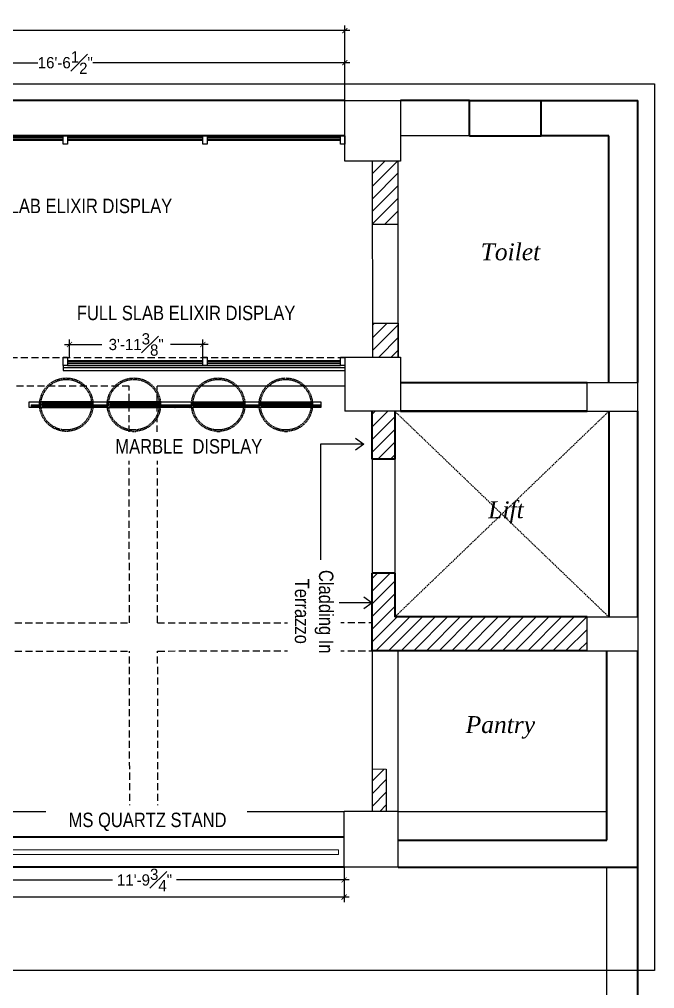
# Model space of a CAD drawing. Header units: inches. Extents: x -137722 to 81594, y -22256 to -1207.
# Drawn here: x -65688.6 to -65463, y -6634.1 to -6290.1 of the extents above; entities that cross this region are included whole.
import ezdxf

# ---------------------------------------------------------------- set-up
doc = ezdxf.new("R2010")
doc.units = ezdxf.units.IN
doc.header["$LTSCALE"] = 0.05
doc.header["$MEASUREMENT"] = 0
doc.header["$PDMODE"] = 3
doc.header["$PDSIZE"] = -4
for name, pattern in [('A2-XREF-115_FURN$0$HIDDEN', [0.375, 0.25, -0.125]), ('DASHED', [0.75, 0.5, -0.25]), ('DASHED2', [0.375, 0.25, -0.125])]:
    doc.linetypes.add(name, pattern=pattern)
doc.layers.get('Defpoints').update_dxf_attribs({"linetype": 'DASHED2'})
for name, color, linetype in [('00 floor', 7, 'Continuous'), ('beam', 7, 'Continuous'), ('Civil Dimension - Text', 7, 'Continuous'), ('HATCH', 251, 'Continuous'), ('text', 176, 'Continuous'), ('Vector Graphics', 7, 'Continuous')]:
    doc.layers.add(name, color=color, linetype=linetype)
for name, color, linetype, lineweight in [('FURNITURE', 36, 'Continuous', 18), ('PCC', 8, 'DASHED', 5), ('WALL', 7, 'Continuous', 35)]:
    doc.layers.add(name, color=color, linetype=linetype, lineweight=lineweight)
doc.styles.add('4MMOF3-8', font='ARIALN.TTF', dxfattribs={"height": 5.12})
doc.styles.add('9-128OF1-4', font='stylu.ttf')
doc.styles.get("Standard").update_dxf_attribs({"font": 'stylu.ttf', "height": 6})
doc.dimstyles.new('DIM 1-4', dxfattribs={"dimtxt": 3.0792, "dimasz": 1.82, "dimexe": 1.82, "dimexo": 0, "dimgap": 0.09, "dimtad": 0, "dimzin": 0, "dimdsep": 46, "dimlunit": 4, "dimtxsty": '9-128OF1-4', "dimblk": 'ARCHTICK', "dimcen": 1.8125, "dimdle": 1.82, "dimclrd": 8, "dimclre": 8, "dimadec": 0, "dimazin": 0, "dimtfac": 1, "dimtofl": 0, "dimtmove": 0, "dimatfit": 3, "dimldrblk": 'OPEN90', "dimfxl": 1, "dimtolj": 1, "dimtzin": 0, "dimlwd": -1, "dimarcsym": 0})
doc.dimstyles.new('rhythm des-01', dxfattribs={"dimtxt": 6, "dimasz": 2, "dimexe": 2, "dimexo": 0, "dimgap": 0.09, "dimtad": 0, "dimdec": 0, "dimzin": 0, "dimdsep": 46, "dimlunit": 4, "dimtxsty": 'Standard', "dimblk": 'ARCHTICK', "dimcen": 0, "dimclrd": 251, "dimclre": 251, "dimclrt": 20, "dimadec": 0, "dimazin": 0, "dimtfac": 1, "dimtdec": 0, "dimtix": 1, "dimtofl": 0, "dimtmove": 1, "dimatfit": 0, "dimldrblk": 'ARCHTICK', "dimfxl": 1, "dimtolj": 1, "dimtzin": 0, "dimarcsym": 0})
pattern_1 = [(45, (-200323.1695, -102107.955), (-2.24506403, 2.24506403), [])]
pattern_2 = [(45, (2837.51948, 1129.60316), (-0.08838834765, 0.08838834765), [])]
pattern_3 = [(45, (4896.63909, 1246.80723), (-0.08838834765, 0.08838834765), [])]
pattern_4 = [(45, (4968.65401, 1166.00321), (-0.08838834765, 0.08838834765), [])]
pattern_5 = [(45, (4968.65401, 1166.78321), (-0.08838834765, 0.08838834765), [])]
pattern_6 = [(45, (4992.65401, 1166.00321), (-0.08838834765, 0.08838834765), [])]
pattern_7 = [(45, (4992.65401, 1166.78321), (-0.08838834765, 0.08838834765), [])]

# ---------------------------------------------------------------- blocks, each defined once
blk = doc.blocks.new('_ArchTick')
at = {"color": 0, "const_width": 0.15}
blk.add_lwpolyline([(-0.5, -0.5), (0.5, 0.5)], dxfattribs=at)
blk = doc.blocks.new('*D157')
at = {"layer": 'Civil Dimension - Text', "color": 8, "lineweight": -2, "ltscale": 50, "transparency": 16777216}
for p, q in [((-65771.53, -6331.41), (-65771.53, -6303.62)), ((-65573.03, -6331.41), (-65573.03, -6303.62))]:
    blk.add_line(p, q, dxfattribs=at)
at = {"layer": 'Civil Dimension - Text', "color": 8, "ltscale": 50, "transparency": 16777216}
for p, q in [((-65773.35, -6305.44), (-65682.06, -6305.44)), ((-65571.21, -6305.44), (-65662.5, -6305.44))]:
    blk.add_line(p, q, dxfattribs=at)
at = {"layer": 'Defpoints', "color": 0, "ltscale": 50, "transparency": 16777216}
for p in [(-65573.03, -6305.44), (-65771.53, -6331.41), (-65573.03, -6331.41)]:
    blk.add_point(p, dxfattribs=at)
at = {"layer": 'Civil Dimension - Text', "color": 8, "ltscale": 50, "transparency": 16777216, "xscale": 1.82, "yscale": 1.82, "zscale": 1.82, "rotation": 180}
blk.add_blockref('_ArchTick', (-65771.53, -6305.44), dxfattribs=at)
at = {"layer": 'Civil Dimension - Text', "color": 8, "ltscale": 50, "transparency": 16777216, "xscale": 1.82, "yscale": 1.82, "zscale": 1.82}
blk.add_blockref('_ArchTick', (-65573.03, -6305.44), dxfattribs=at)
at = {"layer": 'Civil Dimension - Text', "color": 0, "ltscale": 50, "transparency": 16777216, "insert": (-65672.28, -6305.44), "char_height": 4, "attachment_point": 5, "style": '9-128OF1-4'}
blk.add_mtext('\\A1;16\'-6{\\H1x;\\S1#2;}"', dxfattribs=at)
blk = doc.blocks.new('_Open90')
at = {"color": 0, "linetype": 'ByBlock', "lineweight": -2}
for p, q in [((0, 0), (-1, 0)), ((-0.5, 0.5), (0, 0)), ((0, 0), (-0.5, -0.5))]:
    blk.add_line(p, q, dxfattribs=at)
blk = doc.blocks.new('*D167')
at = {"layer": 'Civil Dimension - Text', "color": 8, "ltscale": 50, "transparency": 16777216}
for p, q in [((-65986.1, -6294.08), (-65789.41, -6294.08)), ((-65571.21, -6294.08), (-65767.91, -6294.08))]:
    blk.add_line(p, q, dxfattribs=at)
at = {"layer": 'Civil Dimension - Text', "color": 8, "lineweight": -2, "ltscale": 50, "transparency": 16777216}
for p, q in [((-65984.28, -6339.91), (-65984.28, -6292.26)), ((-65573.03, -6339.91), (-65573.03, -6292.26))]:
    blk.add_line(p, q, dxfattribs=at)
at = {"layer": 'Defpoints', "color": 0, "ltscale": 50, "transparency": 16777216}
for p in [(-65573.03, -6294.08), (-65984.28, -6339.91), (-65573.03, -6339.91)]:
    blk.add_point(p, dxfattribs=at)
at = {"layer": 'Civil Dimension - Text', "color": 8, "ltscale": 50, "transparency": 16777216, "xscale": 1.82, "yscale": 1.82, "zscale": 1.82, "rotation": 180}
blk.add_blockref('_ArchTick', (-65984.28, -6294.08), dxfattribs=at)
at = {"layer": 'Civil Dimension - Text', "color": 8, "ltscale": 50, "transparency": 16777216, "xscale": 1.82, "yscale": 1.82, "zscale": 1.82}
blk.add_blockref('_ArchTick', (-65573.03, -6294.08), dxfattribs=at)
at = {"layer": 'Civil Dimension - Text', "color": 0, "ltscale": 50, "transparency": 16777216, "insert": (-65778.66, -6294.08), "char_height": 4, "attachment_point": 5, "style": '9-128OF1-4'}
blk.add_mtext('\\A1;34\'-3{\\H1x;\\S1#4;}"', dxfattribs=at)
blk = doc.blocks.new('*D169')
at = {"layer": 'Civil Dimension - Text', "color": 8, "lineweight": -2, "ltscale": 50, "transparency": 16777216}
for p, q in [((-65715.01, -6590.91), (-65715.01, -6597.31)), ((-65573.28, -6590.91), (-65573.28, -6597.31))]:
    blk.add_line(p, q, dxfattribs=at)
at = {"layer": 'Civil Dimension - Text', "color": 8, "ltscale": 50, "transparency": 16777216}
for p, q in [((-65716.83, -6595.49), (-65655.55, -6595.49)), ((-65571.46, -6595.49), (-65632.74, -6595.49))]:
    blk.add_line(p, q, dxfattribs=at)
at = {"layer": 'Defpoints', "color": 0, "ltscale": 50, "transparency": 16777216}
for p in [(-65715.01, -6590.91), (-65573.28, -6590.91), (-65573.28, -6595.49)]:
    blk.add_point(p, dxfattribs=at)
at = {"layer": 'Civil Dimension - Text', "color": 8, "ltscale": 50, "transparency": 16777216, "xscale": 1.82, "yscale": 1.82, "zscale": 1.82, "rotation": 180}
blk.add_blockref('_ArchTick', (-65715.01, -6595.49), dxfattribs=at)
at = {"layer": 'Civil Dimension - Text', "color": 8, "ltscale": 50, "transparency": 16777216, "xscale": 1.82, "yscale": 1.82, "zscale": 1.82}
blk.add_blockref('_ArchTick', (-65573.28, -6595.49), dxfattribs=at)
at = {"layer": 'Civil Dimension - Text', "color": 0, "ltscale": 50, "transparency": 16777216, "insert": (-65644.14, -6595.49), "char_height": 4, "attachment_point": 5, "style": '9-128OF1-4'}
blk.add_mtext('\\A1;11\'-9{\\H1x;\\S3#4;}"', dxfattribs=at)
blk = doc.blocks.new('*D159')
at = {"layer": 'Civil Dimension - Text', "color": 8, "lineweight": -2, "ltscale": 50, "transparency": 16777216}
for p, q in [((-65969.28, -6590.91), (-65969.28, -6603.38)), ((-65573.28, -6592.77), (-65573.28, -6603.38))]:
    blk.add_line(p, q, dxfattribs=at)
at = {"layer": 'Civil Dimension - Text', "color": 8, "ltscale": 50, "transparency": 16777216}
for p, q in [((-65971.1, -6601.56), (-65807.77, -6601.56)), ((-65571.46, -6601.56), (-65801.47, -6601.56))]:
    blk.add_line(p, q, dxfattribs=at)
at = {"layer": 'Defpoints', "color": 0, "ltscale": 50, "transparency": 16777216}
for p in [(-65969.28, -6590.91), (-65573.28, -6592.77), (-65573.28, -6601.56)]:
    blk.add_point(p, dxfattribs=at)
at = {"layer": 'Civil Dimension - Text', "color": 8, "ltscale": 50, "transparency": 16777216, "xscale": 1.82, "yscale": 1.82, "zscale": 1.82, "rotation": 180}
blk.add_blockref('_ArchTick', (-65969.28, -6601.56), dxfattribs=at)
at = {"layer": 'Civil Dimension - Text', "color": 8, "ltscale": 50, "transparency": 16777216, "xscale": 1.82, "yscale": 1.82, "zscale": 1.82}
blk.add_blockref('_ArchTick', (-65573.28, -6601.56), dxfattribs=at)
at = {"layer": 'Civil Dimension - Text', "color": 0, "ltscale": 50, "transparency": 16777216, "insert": (-65804.62, -6601.56), "char_height": 3, "attachment_point": 5, "style": '9-128OF1-4'}
blk.add_mtext("\\A1;33'", dxfattribs=at)
blk = doc.blocks.new('*D161')
at = {"layer": 'Civil Dimension - Text', "color": 8, "lineweight": -2, "ltscale": 50, "transparency": 16777216}
for p, q in [((-65670.78, -6410.24), (-65670.78, -6403.63)), ((-65623.41, -6410.24), (-65623.41, -6403.63))]:
    blk.add_line(p, q, dxfattribs=at)
at = {"layer": 'Civil Dimension - Text', "color": 8, "ltscale": 50, "transparency": 16777216}
for p, q in [((-65672.6, -6405.45), (-65659.24, -6405.45)), ((-65621.59, -6405.45), (-65634.95, -6405.45))]:
    blk.add_line(p, q, dxfattribs=at)
at = {"layer": 'Defpoints', "color": 0, "ltscale": 50, "transparency": 16777216}
for p in [(-65670.78, -6405.45), (-65670.78, -6410.24), (-65623.41, -6410.24)]:
    blk.add_point(p, dxfattribs=at)
at = {"layer": 'Civil Dimension - Text', "color": 8, "ltscale": 50, "transparency": 16777216, "xscale": 1.82, "yscale": 1.82, "zscale": 1.82, "rotation": 180}
blk.add_blockref('_ArchTick', (-65670.78, -6405.45), dxfattribs=at)
at = {"layer": 'Civil Dimension - Text', "color": 8, "ltscale": 50, "transparency": 16777216, "xscale": 1.82, "yscale": 1.82, "zscale": 1.82}
blk.add_blockref('_ArchTick', (-65623.41, -6405.45), dxfattribs=at)
at = {"layer": 'Civil Dimension - Text', "color": 0, "ltscale": 50, "transparency": 16777216, "insert": (-65647.1, -6405.45), "char_height": 4, "attachment_point": 5, "style": '9-128OF1-4'}
blk.add_mtext('\\A1;3\'-11{\\H1x;\\S3#8;}"', dxfattribs=at)

msp = doc.modelspace()

# ---------------------------------------------------------------- hatches: boundary and pattern name
at = {"layer": '00 floor'}
h = msp.add_hatch(dxfattribs=at)
h.set_pattern_fill('ANSI31', color=256)
h.set_pattern_definition(pattern_1)
h.paths.add_polyline_path([(-65554.0331, -6340.409), (-65563.3332, -6340.409), (-65563.2765, -6362.909), (-65554.0331, -6362.909)])
h = msp.add_hatch(dxfattribs=at)
h.set_pattern_fill('ANSI31', color=256)
h.set_pattern_definition(pattern_1)
h.paths.add_polyline_path([(-65554.0331, -6397.909), (-65563.1884, -6397.909), (-65563.1581, -6409.909), (-65554.0331, -6409.909)])
h = msp.add_hatch(dxfattribs=at)
h.set_pattern_fill('ANSI31', color=256)
h.set_pattern_definition(pattern_1)
h.paths.add_polyline_path([(-65555.2831, -6429.159), (-65563.3332, -6429.159), (-65563.3332, -6446.159), (-65555.2831, -6446.159)])
h = msp.add_hatch(dxfattribs=at)
h.set_pattern_fill('ANSI31', color=256)
h.set_pattern_definition(pattern_1)
h.paths.add_polyline_path([(-65487.0331, -6502.159), (-65555.2831, -6502.159), (-65555.2831, -6486.659), (-65563.3332, -6486.659), (-65563.3332, -6514.159), (-65487.0331, -6514.159)])
h = msp.add_hatch(dxfattribs=at)
h.set_pattern_fill('ANSI31', color=256)
h.set_pattern_definition(pattern_1)
h.paths.add_polyline_path([(-65558.3332, -6556.159), (-65563.3332, -6556.159), (-65563.3332, -6571.159), (-65558.3332, -6571.159)])
at = {"layer": 'Civil Dimension - Text', "ltscale": 50, "true_color": 0xcd2027}
h = msp.add_hatch(dxfattribs=at)
h.set_pattern_fill('ANSI31', color=242)
h.set_pattern_definition(pattern_2)
h.paths.add_polyline_path([(-65684.3972, -6426.8239), (-65681.3832, -6426.8239), (-65681.3922, -6427.8239), (-65684.3972, -6427.8239)])
h = msp.add_hatch(dxfattribs=at)
h.set_pattern_fill('ANSI31', color=242)
h.set_pattern_definition(pattern_3)
h.paths.add_polyline_path([(-65662.4021, -6426.8239), (-65657.3922, -6426.8239), (-65657.3922, -6427.8239), (-65662.4021, -6427.8239)], flags=17)
h = msp.add_hatch(dxfattribs=at)
h.set_pattern_fill('ANSI31', color=242)
h.set_pattern_definition(pattern_3)
h.paths.add_polyline_path([(-65638.4021, -6426.8239), (-65632.9465, -6426.8239), (-65632.9465, -6427.8239), (-65638.4021, -6427.8239)])
h = msp.add_hatch(dxfattribs=at)
h.set_pattern_fill('ANSI31', color=242)
h.set_pattern_definition(pattern_3)
h.paths.add_polyline_path([(-65627.4908, -6426.8239), (-65632.9465, -6426.8239), (-65632.9465, -6427.8239), (-65627.4908, -6427.8239)])
h = msp.add_hatch(dxfattribs=at)
h.set_pattern_fill('ANSI31', color=242)
h.set_pattern_definition(pattern_3)
h.paths.add_polyline_path([(-65603.4908, -6426.8239), (-65608.5008, -6426.8239), (-65608.5008, -6427.8239), (-65603.4908, -6427.8239)], flags=17)
h = msp.add_hatch(dxfattribs=at)
h.set_pattern_fill('ANSI31', color=242)
h.set_pattern_definition(pattern_2)
h.paths.add_polyline_path([(-65581.4958, -6426.8239), (-65584.5097, -6426.8239), (-65584.5008, -6427.8239), (-65581.4958, -6427.8239)])
at = {"layer": 'HATCH', "ltscale": 50}
h = msp.add_hatch(dxfattribs=at)
h.set_pattern_fill('ANSI31', color=256)
h.set_pattern_definition(pattern_7)
h.paths.add_polyline_path([(-65680.4129, -6426.0439), (-65663.4129, -6426.0439), (-65663.4129, -6426.8239), (-65680.4129, -6426.8239)])
h = msp.add_hatch(dxfattribs=at)
h.set_pattern_fill('ANSI31', color=256)
h.set_pattern_definition(pattern_6)
h.paths.add_polyline_path([(-65680.4129, -6426.8239), (-65663.4129, -6426.8239), (-65663.4129, -6427.6039), (-65680.4129, -6427.6039)])
h = msp.add_hatch(dxfattribs=at)
h.set_pattern_fill('ANSI31', color=256)
h.set_pattern_definition(pattern_5)
h.paths.add_polyline_path([(-65656.4129, -6426.0439), (-65639.4129, -6426.0439), (-65639.4129, -6426.8239), (-65656.4129, -6426.8239)])
h = msp.add_hatch(dxfattribs=at)
h.set_pattern_fill('ANSI31', color=256)
h.set_pattern_definition(pattern_4)
h.paths.add_polyline_path([(-65656.4129, -6426.8239), (-65639.4129, -6426.8239), (-65639.4129, -6427.6039), (-65656.4129, -6427.6039)])
h = msp.add_hatch(dxfattribs=at)
h.set_pattern_fill('ANSI31', color=256)
h.set_pattern_definition(pattern_5)
h.paths.add_polyline_path([(-65609.4801, -6426.0439), (-65626.4801, -6426.0439), (-65626.4801, -6426.8239), (-65609.4801, -6426.8239)])
h = msp.add_hatch(dxfattribs=at)
h.set_pattern_fill('ANSI31', color=256)
h.set_pattern_definition(pattern_4)
h.paths.add_polyline_path([(-65609.4801, -6426.8239), (-65626.4801, -6426.8239), (-65626.4801, -6427.6039), (-65609.4801, -6427.6039)])
h = msp.add_hatch(dxfattribs=at)
h.set_pattern_fill('ANSI31', color=256)
h.set_pattern_definition(pattern_7)
h.paths.add_polyline_path([(-65585.4801, -6426.0439), (-65602.4801, -6426.0439), (-65602.4801, -6426.8239), (-65585.4801, -6426.8239)])
h = msp.add_hatch(dxfattribs=at)
h.set_pattern_fill('ANSI31', color=256)
h.set_pattern_definition(pattern_6)
h.paths.add_polyline_path([(-65585.4801, -6426.8239), (-65602.4801, -6426.8239), (-65602.4801, -6427.6039), (-65585.4801, -6427.6039)])

# ---------------------------------------------------------------- linework, layer by layer
at = {"color": 252, "lineweight": 13}
msp.add_line((-65558.3332, -6556.159), (-65563.3332, -6556.159), dxfattribs=at)
at = {"color": 5, "lineweight": 13}
msp.add_lwpolyline([(-65969.2831, -6584.8514), (-65575.2748, -6584.8514), (-65575.2748, -6586.4132), (-65969.2831, -6586.4132)], close=True, dxfattribs=at)
at = {"layer": '00 floor', "color": 252}
for p, q in [((-65554.0331, -6362.909), (-65554.0331, -6340.409)), ((-65554.0331, -6362.909), (-65563.2765, -6362.909)), ((-65563.1884, -6397.909), (-65554.0331, -6397.909)), ((-65563.1884, -6397.909), (-65563.1884, -6409.909)), ((-65554.0331, -6397.909), (-65554.0331, -6409.909)), ((-65555.2831, -6446.159), (-65555.2831, -6486.659)), ((-65563.3332, -6556.159), (-65563.3332, -6571.159)), ((-65558.3332, -6556.159), (-65558.3332, -6571.159))]:
    msp.add_line(p, q, dxfattribs=at)
at = {"layer": '00 floor'}
for p, q in [((-65673.0331, -6412.909), (-65673.0331, -6413.659)), ((-65673.0331, -6413.659), (-65573.0331, -6413.659)), ((-65673.0331, -6413.659), (-65673.0331, -6414.659)), ((-65673.0331, -6414.659), (-65573.0331, -6414.659)), ((-65671.5331, -6412.909), (-65574.5331, -6412.909))]:
    msp.add_line(p, q, dxfattribs=at)
for points in [[(-65673.0331, -6331.409), (-65671.5331, -6331.409), (-65671.5331, -6334.409), (-65673.0331, -6334.409)], [(-65623.4081, -6331.409), (-65621.9081, -6331.409), (-65621.9081, -6334.409), (-65623.4081, -6334.409)], [(-65574.5331, -6331.409), (-65573.0331, -6331.409), (-65573.0331, -6334.409), (-65574.5331, -6334.409)], [(-65673.0331, -6409.909), (-65671.5331, -6409.909), (-65671.5331, -6412.909), (-65673.0331, -6412.909)], [(-65623.4081, -6409.909), (-65621.9081, -6409.909), (-65621.9081, -6412.909), (-65623.4081, -6412.909)], [(-65574.5331, -6409.909), (-65573.0331, -6409.909), (-65573.0331, -6412.909), (-65574.5331, -6412.909)], [(-65685.0791, -6425.8239), (-65581.4958, -6425.8239), (-65581.4958, -6427.8239), (-65685.0791, -6427.8239)]]:
    msp.add_lwpolyline(points, close=True, dxfattribs=at)
at = {"layer": 'beam', "color": 253, "ltscale": 15}
for p, q in [((-65563.3332, -6340.409), (-65563.1581, -6409.909)), ((-65554.0331, -6409.909), (-65554.0331, -6340.409))]:
    msp.add_line(p, q, dxfattribs=at)
at = {"layer": 'beam', "color": 9, "linetype": 'A2-XREF-115_FURN$0$HIDDEN', "ltscale": 200, "true_color": 0xc7c8ca}
for p, q in [((-65573.0331, -6410.2362), (-65776.2831, -6410.2362)), ((-65649.6339, -6420.2882), (-65724.1075, -6420.2882)), ((-65649.4983, -6504.2524), (-65649.6339, -6420.2882)), ((-65639.4983, -6504.2413), (-65639.6334, -6420.2882)), ((-65723.972, -6504.3346), (-65649.4983, -6504.2524)), ((-65639.4983, -6504.2413), (-65563.3332, -6504.159)), ((-65723.9559, -6514.3346), (-65649.4822, -6514.2523)), ((-65649.3906, -6571.159), (-65649.4822, -6514.2523)), ((-65639.4822, -6514.2413), (-65563.3332, -6514.159)), ((-65639.3906, -6571.159), (-65639.4822, -6514.2413))]:
    msp.add_line(p, q, dxfattribs=at)
at = {"layer": 'beam', "color": 9, "ltscale": 15, "true_color": 0xc7c8ca}
msp.add_line((-65573.0331, -6420.2882), (-65639.6334, -6420.2882), dxfattribs=at)
at = {"layer": 'beam', "color": 253, "ltscale": 5}
msp.add_line((-65563.3332, -6446.159), (-65563.3332, -6486.659), dxfattribs=at)
at = {"layer": 'beam', "color": 251, "ltscale": 15, "true_color": 0x636466}
for p, q in [((-65563.3332, -6514.159), (-65563.3332, -6571.159)), ((-65554.0331, -6571.159), (-65554.0331, -6514.159)), ((-65723.8645, -6571.159), (-65649.3906, -6571.159)), ((-65639.3906, -6571.159), (-65573.2305, -6571.159)), ((-65554.0331, -6571.159), (-65480.0331, -6571.159))]:
    msp.add_line(p, q, dxfattribs=at)
at = {"layer": 'beam', "color": 253, "ltscale": 15}
msp.add_lwpolyline([(-65967.5331, -6312.909), (-65463.0331, -6312.909), (-65463.0331, -6627.659), (-66459.7831, -6627.659), (-66459.7831, -6312.909), (-66198.2831, -6312.909)], dxfattribs=at)
at = {"layer": 'Civil Dimension - Text', "color": 244, "ltscale": 50, "true_color": 0x991b1e}
for p, q in [((-65680.9109, -6427.8239), (-65680.9109, -6425.8239)), ((-65662.9133, -6427.8239), (-65662.9133, -6425.8239)), ((-65638.9133, -6427.8239), (-65638.9133, -6425.8239)), ((-65608.9821, -6427.8239), (-65608.9821, -6425.8239)), ((-65584.9821, -6427.8239), (-65584.9821, -6425.8239))]:
    msp.add_line(p, q, dxfattribs=at)
for points in [[(-65662.4021, -6425.8239), (-65681.3922, -6425.8239), (-65681.3922, -6427.8239), (-65662.4021, -6427.8239)], [(-65680.4129, -6426.0439), (-65680.4129, -6426.8239), (-65663.4129, -6426.8239), (-65663.4129, -6426.0439)], [(-65680.4129, -6426.8239), (-65680.4129, -6427.6039), (-65663.4129, -6427.6039), (-65663.4129, -6426.8239)], [(-65638.4021, -6425.8239), (-65657.3922, -6425.8239), (-65657.3922, -6427.8239), (-65638.4021, -6427.8239)], [(-65656.4129, -6426.0439), (-65656.4129, -6426.8239), (-65639.4129, -6426.8239), (-65639.4129, -6426.0439)], [(-65656.4129, -6426.8239), (-65656.4129, -6427.6039), (-65639.4129, -6427.6039), (-65639.4129, -6426.8239)], [(-65627.4908, -6425.8239), (-65608.5008, -6425.8239), (-65608.5008, -6427.8239), (-65627.4908, -6427.8239)], [(-65609.4801, -6426.0439), (-65609.4801, -6426.8239), (-65626.4801, -6426.8239), (-65626.4801, -6426.0439)], [(-65609.4801, -6426.8239), (-65609.4801, -6427.6039), (-65626.4801, -6427.6039), (-65626.4801, -6426.8239)], [(-65603.4908, -6425.8239), (-65584.5008, -6425.8239), (-65584.5008, -6427.8239), (-65603.4908, -6427.8239)], [(-65585.4801, -6426.0439), (-65585.4801, -6426.8239), (-65602.4801, -6426.8239), (-65602.4801, -6426.0439)], [(-65585.4801, -6426.8239), (-65585.4801, -6427.6039), (-65602.4801, -6427.6039), (-65602.4801, -6426.8239)]]:
    msp.add_lwpolyline(points, close=True, dxfattribs=at)
at = {"layer": 'FURNITURE', "ltscale": 50}
for p, q in [((-65684.3972, -6426.8239), (-65632.9465, -6426.8239)), ((-65684.3972, -6427.8239), (-65684.3972, -6426.8239)), ((-65581.4958, -6426.8239), (-65632.9465, -6426.8239)), ((-65632.9465, -6426.8239), (-65632.9465, -6427.8239)), ((-65632.9465, -6426.8239), (-65632.9465, -6427.8239)), ((-65581.4958, -6427.8239), (-65632.9465, -6427.8239))]:
    msp.add_line(p, q, dxfattribs=at)
at = {"layer": 'PCC', "lineweight": 13, "ltscale": 20}
for p, q in [((-65555.2831, -6429.159), (-65479.2831, -6502.159)), ((-65555.2831, -6502.159), (-65479.2831, -6429.159))]:
    msp.add_line(p, q, dxfattribs=at)
at = {"layer": 'Vector Graphics', "color": 1, "linetype": 'Continuous', "ltscale": 3}
for p, q in [((-65573.0331, -6340.409), (-65573.0331, -6318.909)), ((-65573.0331, -6318.909), (-65553.2831, -6318.909)), ((-65553.2831, -6318.909), (-65553.2831, -6340.409)), ((-65553.2831, -6340.409), (-65573.0331, -6340.409)), ((-65573.0331, -6409.909), (-65553.2831, -6409.909)), ((-65573.0331, -6409.909), (-65573.0331, -6429.159)), ((-65553.2831, -6409.909), (-65553.2831, -6429.159)), ((-65487.0331, -6429.159), (-65487.0331, -6418.909)), ((-65487.0331, -6418.909), (-65469.0331, -6418.909)), ((-65469.0331, -6429.159), (-65469.0331, -6418.909)), ((-65553.2831, -6429.159), (-65573.0331, -6429.159)), ((-65487.0331, -6429.159), (-65469.0331, -6429.159)), ((-65487.0331, -6514.159), (-65487.0331, -6502.159)), ((-65487.0331, -6502.159), (-65469.0331, -6502.159)), ((-65469.0331, -6502.159), (-65469.0331, -6514.159)), ((-65487.0331, -6514.159), (-65469.0331, -6514.159)), ((-65573.2831, -6590.909), (-65573.2831, -6571.159)), ((-65554.0331, -6571.159), (-65573.2831, -6571.159)), ((-65554.0331, -6590.909), (-65554.0331, -6571.159)), ((-65554.0331, -6590.909), (-65573.2831, -6590.909))]:
    msp.add_line(p, q, dxfattribs=at)
at = {"layer": 'Vector Graphics', "linetype": 'Continuous', "ltscale": 3}
for p, q in [((-65528.7831, -6331.409), (-65553.2831, -6331.409)), ((-65480.0331, -6879.159), (-65480.0331, -6591.409))]:
    msp.add_line(p, q, dxfattribs=at)
at = {"layer": 'WALL'}
for p, q in [((-65573.0331, -6318.909), (-65771.5331, -6318.909)), ((-65528.7831, -6318.909), (-65553.2831, -6318.909)), ((-65528.7831, -6331.409), (-65528.7831, -6318.909)), ((-65528.7831, -6318.909), (-65503.2831, -6318.909)), ((-65503.2831, -6331.409), (-65503.2831, -6318.909)), ((-65503.2831, -6318.909), (-65469.0331, -6318.909)), ((-65469.0331, -6418.909), (-65469.0331, -6318.909)), ((-65573.0331, -6331.409), (-65771.5331, -6331.409)), ((-65673.0331, -6332.159), (-65721.1581, -6332.159)), ((-65623.4081, -6332.159), (-65671.5331, -6332.159)), ((-65574.5331, -6332.159), (-65621.9081, -6332.159)), ((-65528.7831, -6331.409), (-65503.2831, -6331.409)), ((-65479.2831, -6331.409), (-65503.2831, -6331.409)), ((-65479.2831, -6418.909), (-65479.2831, -6331.409)), ((-65673.0331, -6332.909), (-65721.1581, -6332.909)), ((-65623.4081, -6332.909), (-65671.5331, -6332.909)), ((-65574.5331, -6332.909), (-65621.9081, -6332.909)), ((-65623.4081, -6411.409), (-65671.5331, -6411.409)), ((-65574.5331, -6411.409), (-65621.9081, -6411.409)), ((-65623.4081, -6412.159), (-65671.5331, -6412.159)), ((-65574.5331, -6412.159), (-65621.9081, -6412.159)), ((-65553.2831, -6418.909), (-65487.0331, -6418.909)), ((-65563.3332, -6446.159), (-65563.3332, -6429.159)), ((-65555.2831, -6429.159), (-65555.2831, -6446.159)), ((-65553.2831, -6429.159), (-65487.0331, -6429.159)), ((-65487.0331, -6429.159), (-65553.2831, -6429.159)), ((-65479.2831, -6429.159), (-65479.2831, -6502.159)), ((-65469.0331, -6502.159), (-65469.0331, -6429.159)), ((-65555.2831, -6446.159), (-65563.3332, -6446.159)), ((-65563.3332, -6514.159), (-65563.3332, -6486.659)), ((-65555.2831, -6486.659), (-65563.3332, -6486.659)), ((-65555.2831, -6486.659), (-65555.2831, -6502.159)), ((-65487.0331, -6502.159), (-65555.2831, -6502.159)), ((-65487.0331, -6514.159), (-65563.3332, -6514.159)), ((-65480.0331, -6581.409), (-65480.0331, -6514.159)), ((-65469.0331, -6889.659), (-65469.0331, -6514.159)), ((-65969.2831, -6580.159), (-65573.2831, -6580.159)), ((-65554.0331, -6581.409), (-65480.0331, -6581.409)), ((-65573.2831, -6590.909), (-65969.2831, -6590.909)), ((-65554.0331, -6590.909), (-65469.0331, -6590.909))]:
    msp.add_line(p, q, dxfattribs=at)

# ---------------------------------------------------------------- texts
at = {"lineweight": 13, "char_height": 6, "attachment_point": 1}
for s, insert in [('{\\fTimes New Roman|b0|i1|c0|p18;\\C3;Toilet}', (-65524.8035, -6369.5727)), ('{\\fTimes New Roman|b0|i1|c0|p18;\\C3;Lift}', (-65522.1126, -6461.1247)), ('{\\fTimes New Roman|b0|i1|c0|p18;\\C3;Pantry}', (-65530.1347, -6537.3581))]:
    msp.add_mtext_dynamic_manual_height_columns(s, width=96.620028, gutter_width=12.5, heights=[0], dxfattribs=dict(at, insert=insert))

# ---------------------------------------------------------------- dimensions: what is measured, and where the dimension line sits
at = {"layer": 'Civil Dimension - Text', "ltscale": 50}
for base, p1, p2, picture, middle in [((-65573.0331, -6294.0779), (-65984.2831, -6339.909), (-65573.0331, -6339.909), '*D167', (-65778.6581, -6294.0779)), ((-65573.0331, -6305.4445), (-65771.5331, -6331.409), (-65573.0331, -6331.409), '*D157', (-65672.2831, -6305.4445)), ((-65670.7831, -6405.4529), (-65623.4081, -6410.2362), (-65670.7831, -6410.2362), '*D161', (-65647.0956, -6405.4529)), ((-65573.2831, -6595.491), (-65715.0052, -6590.909), (-65573.2831, -6590.909), '*D169', (-65644.1442, -6595.491))]:
    dim = msp.add_linear_dim(base=base, p1=p1, p2=p2, dimstyle='DIM 1-4', override={"dimtxt": 4, "dimdec": 3, "dimtdec": 3, "dimtmove": 1, "dimfxl": 0, "dimfrac": 1, "dimarcsym": 1}, dxfattribs=at)
    dim.commit()
    dim.dimension.update_dxf_attribs({"geometry": picture, "text_midpoint": middle})
dim = msp.add_linear_dim(base=(-65573.2831, -6601.5576), p1=(-65969.2831, -6590.909), p2=(-65573.2831, -6592.7691), dimstyle='DIM 1-4', override={"dimtxt": 3, "dimdec": 3, "dimtdec": 3, "dimtmove": 1, "dimfxl": 0, "dimfrac": 1, "dimarcsym": 1}, dxfattribs=at)
dim.commit()
dim.dimension.update_dxf_attribs({"geometry": '*D159', "text_midpoint": (-65804.6215, -6601.5576), "dimtype": 160})

# ---------------------------------------------------------------- next in the draw order: texts
at = {"layer": 'text', "ltscale": 50, "char_height": 5.12, "attachment_point": 4, "style": '4MMOF3-8', "bg_fill": 2}
for s, insert, width in [('\\pi11.81645;FULL SLAB ELIXIR DISPLAY', (-65723.7012, -6356.3196), 100.677375), ('\\pi11.81645;FULL SLAB ELIXIR DISPLAY', (-65679.9859, -6394.2942), 100.677375), ('\\pi7.30655;MARBLE  DISPLAY', (-65661.7969, -6441.635), 66.281096), ('\\pi5.49918;MS QUARTZ STAND', (-65676.574, -6574.8803), 66.281096)]:
    msp.add_mtext(s, dxfattribs=dict(at, insert=insert, width=width))
at = {"layer": 'text', "ltscale": 50, "insert": (-65583.948, -6466.819), "char_height": 5.12, "width": 66.281096, "attachment_point": 4, "rotation": 270, "style": '4MMOF3-8', "bg_fill": 2}
msp.add_mtext('\\pi18.65018;Cladding In \\P\\pi21.75676;Terrazzo', dxfattribs=at)

# ---------------------------------------------------------------- next in the draw order: linework, layer by layer
at = {"layer": 'Civil Dimension - Text', "linetype": 'A2-XREF-115_FURN$0$HIDDEN', "ltscale": 20}
for centre, radius in [((-65671.9129, -6426.8239), 9.4793), ((-65671.9129, -6426.8239), 8.9793), ((-65647.9129, -6426.8239), 9.4793), ((-65647.9129, -6426.8239), 8.9793), ((-65617.9801, -6426.8239), 9.4793), ((-65617.9801, -6426.8239), 8.9793), ((-65593.9801, -6426.8239), 9.4793), ((-65593.9801, -6426.8239), 8.9793)]:
    msp.add_circle(centre, radius, dxfattribs=at)

# ---------------------------------------------------------------- next in the draw order: leaders
at = {"layer": '00 floor'}
for points in [[(-65566.2321, -6440.8792), (-65581.6232, -6440.8792), (-65581.6232, -6481.8627)], [(-65563.3332, -6497.0931), (-65575.0119, -6497.0931)]]:
    msp.add_leader(points, dimstyle='rhythm des-01', override={"dimasz": 3, "dimldrblk": 'Open90', "dimfxl": 0.18}, dxfattribs=at)

doc.saveas('drawing.dxf')
